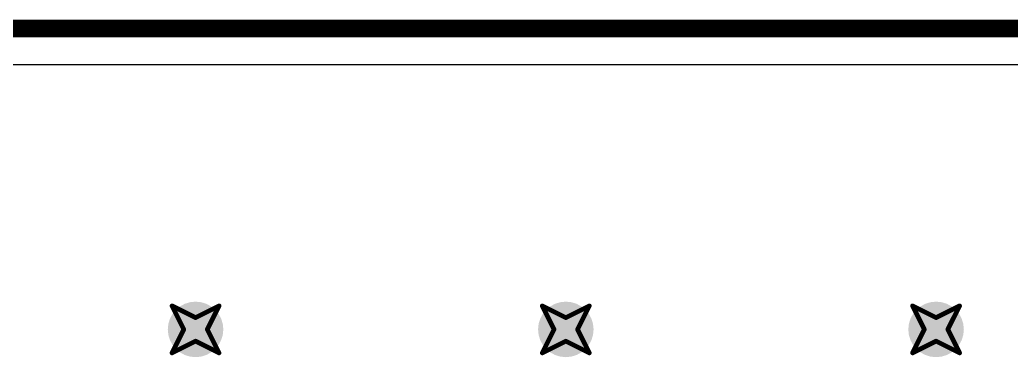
# Model space of a CAD drawing. Header units: inches. Extents: x -0.03 to 9.71, y 0.01 to 4.44.
# Drawn here: x 3.4292 to 3.8508, y 2.4094 to 2.553 of the extents above; entities that cross this region are included whole.
import ezdxf

# ---------------------------------------------------------------- set-up
doc = ezdxf.new("R2010")
doc.units = ezdxf.units.IN
doc.header["$MEASUREMENT"] = 0
for name, color, linetype in [('Board Outline', 216, 'Continuous'), ('Bottom Layer', 5, 'Continuous'), ('Drill Drawing', 1, 'Continuous'), ('Layer 1', 16, 'Continuous'), ('Layer 2', 76, 'Continuous'), ('Top Layer', 1, 'Continuous'), ('Via Holes', 16, 'Continuous')]:
    doc.layers.add(name, color=color, linetype=linetype)

msp = doc.modelspace()

# ---------------------------------------------------------------- hatches: boundary and pattern name
at = {"layer": 'Bottom Layer'}
h = msp.add_hatch(color=5, dxfattribs=at)
edge = h.paths.add_edge_path()
edge.add_arc((3.50394, 2.42126), 0.01181, 0, 360)
h = msp.add_hatch(color=5, dxfattribs=at)
edge = h.paths.add_edge_path()
edge.add_arc((3.66142, 2.42126), 0.01181, 0, 360)
h = msp.add_hatch(color=5, dxfattribs=at)
edge = h.paths.add_edge_path()
edge.add_arc((3.8189, 2.42126), 0.01181, 0, 360)
at = {"layer": 'Layer 1'}
h = msp.add_hatch(color=16, dxfattribs=at)
edge = h.paths.add_edge_path()
edge.add_arc((3.50394, 2.42126), 0.01181, 0, 360)
h = msp.add_hatch(color=16, dxfattribs=at)
edge = h.paths.add_edge_path()
edge.add_arc((3.66142, 2.42126), 0.01181, 0, 360)
h = msp.add_hatch(color=16, dxfattribs=at)
edge = h.paths.add_edge_path()
edge.add_arc((3.8189, 2.42126), 0.01181, 0, 360)
at = {"layer": 'Layer 2'}
h = msp.add_hatch(color=76, dxfattribs=at)
edge = h.paths.add_edge_path()
edge.add_arc((3.50394, 2.42126), 0.01181, 0, 360)
h = msp.add_hatch(color=76, dxfattribs=at)
edge = h.paths.add_edge_path()
edge.add_arc((3.66142, 2.42126), 0.01181, 0, 360)
h = msp.add_hatch(color=76, dxfattribs=at)
edge = h.paths.add_edge_path()
edge.add_arc((3.8189, 2.42126), 0.01181, 0, 360)
at = {"layer": 'Top Layer'}
h = msp.add_hatch(color=1, dxfattribs=at)
edge = h.paths.add_edge_path()
edge.add_arc((3.50394, 2.42126), 0.01181, 0, 360)
h = msp.add_hatch(color=1, dxfattribs=at)
edge = h.paths.add_edge_path()
edge.add_arc((3.66142, 2.42126), 0.01181, 0, 360)
h = msp.add_hatch(color=1, dxfattribs=at)
edge = h.paths.add_edge_path()
edge.add_arc((3.8189, 2.42126), 0.01181, 0, 360)
at = {"layer": 'Via Holes'}
h = msp.add_hatch(color=7, dxfattribs=at)
edge = h.paths.add_edge_path()
edge.add_arc((3.50394, 2.42126), 0.00591, 0, 360)
h = msp.add_hatch(color=7, dxfattribs=at)
edge = h.paths.add_edge_path()
edge.add_arc((3.66142, 2.42126), 0.00591, 0, 360)
h = msp.add_hatch(color=7, dxfattribs=at)
edge = h.paths.add_edge_path()
edge.add_arc((3.8189, 2.42126), 0.00591, 0, 360)

# ---------------------------------------------------------------- linework, layer by layer
at = {"layer": 'Board Outline'}
msp.add_lwpolyline([(0.00984, 2.54921, 0.0075, 0.0075, 0), (4.32087, 2.54921, 0.0075, 0.0075, 0)], format="xyseb", dxfattribs=at)
at = {"layer": 'Bottom Layer'}
msp.add_line((2.74749, 2.53392), (4.30557, 2.53392), dxfattribs=at)
at = {"layer": 'Drill Drawing'}
for points in [[(3.49394, 2.43126, 0.002, 0.002, 0), (3.50394, 2.42626, 0.002, 0.002, 0)], [(3.49394, 2.43126, 0.002, 0.002, 0), (3.49894, 2.42126, 0.002, 0.002, 0)], [(3.50394, 2.42626, 0.002, 0.002, 0), (3.51394, 2.43126, 0.002, 0.002, 0)], [(3.50894, 2.42126, 0.002, 0.002, 0), (3.51394, 2.43126, 0.002, 0.002, 0)], [(3.65142, 2.43126, 0.002, 0.002, 0), (3.66142, 2.42626, 0.002, 0.002, 0)], [(3.65142, 2.43126, 0.002, 0.002, 0), (3.65642, 2.42126, 0.002, 0.002, 0)], [(3.66142, 2.42626, 0.002, 0.002, 0), (3.67142, 2.43126, 0.002, 0.002, 0)], [(3.66642, 2.42126, 0.002, 0.002, 0), (3.67142, 2.43126, 0.002, 0.002, 0)], [(3.8089, 2.43126, 0.002, 0.002, 0), (3.8189, 2.42626, 0.002, 0.002, 0)], [(3.8089, 2.43126, 0.002, 0.002, 0), (3.8139, 2.42126, 0.002, 0.002, 0)], [(3.8189, 2.42626, 0.002, 0.002, 0), (3.8289, 2.43126, 0.002, 0.002, 0)], [(3.8239, 2.42126, 0.002, 0.002, 0), (3.8289, 2.43126, 0.002, 0.002, 0)], [(3.49394, 2.41126, 0.002, 0.002, 0), (3.49894, 2.42126, 0.002, 0.002, 0)], [(3.50894, 2.42126, 0.002, 0.002, 0), (3.51394, 2.41126, 0.002, 0.002, 0)], [(3.65142, 2.41126, 0.002, 0.002, 0), (3.65642, 2.42126, 0.002, 0.002, 0)], [(3.66642, 2.42126, 0.002, 0.002, 0), (3.67142, 2.41126, 0.002, 0.002, 0)], [(3.8089, 2.41126, 0.002, 0.002, 0), (3.8139, 2.42126, 0.002, 0.002, 0)], [(3.8239, 2.42126, 0.002, 0.002, 0), (3.8289, 2.41126, 0.002, 0.002, 0)], [(3.49394, 2.41126, 0.002, 0.002, 0), (3.50394, 2.41626, 0.002, 0.002, 0)], [(3.50394, 2.41626, 0.002, 0.002, 0), (3.51394, 2.41126, 0.002, 0.002, 0)], [(3.65142, 2.41126, 0.002, 0.002, 0), (3.66142, 2.41626, 0.002, 0.002, 0)], [(3.66142, 2.41626, 0.002, 0.002, 0), (3.67142, 2.41126, 0.002, 0.002, 0)], [(3.8089, 2.41126, 0.002, 0.002, 0), (3.8189, 2.41626, 0.002, 0.002, 0)], [(3.8189, 2.41626, 0.002, 0.002, 0), (3.8289, 2.41126, 0.002, 0.002, 0)]]:
    msp.add_lwpolyline(points, format="xyseb", dxfattribs=at)
for points in [[(3.49344, 2.43126, 0.001, 0.001, 1), (3.49444, 2.43126, 0.001, 0.001, 1)], [(3.49344, 2.43126, 0.001, 0.001, 1), (3.49444, 2.43126, 0.001, 0.001, 1)], [(3.51344, 2.43126, 0.001, 0.001, 1), (3.51444, 2.43126, 0.001, 0.001, 1)], [(3.51344, 2.43126, 0.001, 0.001, 1), (3.51444, 2.43126, 0.001, 0.001, 1)], [(3.65092, 2.43126, 0.001, 0.001, 1), (3.65192, 2.43126, 0.001, 0.001, 1)], [(3.65092, 2.43126, 0.001, 0.001, 1), (3.65192, 2.43126, 0.001, 0.001, 1)], [(3.67092, 2.43126, 0.001, 0.001, 1), (3.67192, 2.43126, 0.001, 0.001, 1)], [(3.67092, 2.43126, 0.001, 0.001, 1), (3.67192, 2.43126, 0.001, 0.001, 1)], [(3.8084, 2.43126, 0.001, 0.001, 1), (3.8094, 2.43126, 0.001, 0.001, 1)], [(3.8084, 2.43126, 0.001, 0.001, 1), (3.8094, 2.43126, 0.001, 0.001, 1)], [(3.8284, 2.43126, 0.001, 0.001, 1), (3.8294, 2.43126, 0.001, 0.001, 1)], [(3.8284, 2.43126, 0.001, 0.001, 1), (3.8294, 2.43126, 0.001, 0.001, 1)], [(3.50344, 2.42626, 0.001, 0.001, 1), (3.50444, 2.42626, 0.001, 0.001, 1)], [(3.50344, 2.42626, 0.001, 0.001, 1), (3.50444, 2.42626, 0.001, 0.001, 1)], [(3.66092, 2.42626, 0.001, 0.001, 1), (3.66192, 2.42626, 0.001, 0.001, 1)], [(3.66092, 2.42626, 0.001, 0.001, 1), (3.66192, 2.42626, 0.001, 0.001, 1)], [(3.8184, 2.42626, 0.001, 0.001, 1), (3.8194, 2.42626, 0.001, 0.001, 1)], [(3.8184, 2.42626, 0.001, 0.001, 1), (3.8194, 2.42626, 0.001, 0.001, 1)], [(3.49844, 2.42126, 0.001, 0.001, 1), (3.49944, 2.42126, 0.001, 0.001, 1)], [(3.49844, 2.42126, 0.001, 0.001, 1), (3.49944, 2.42126, 0.001, 0.001, 1)], [(3.50844, 2.42126, 0.001, 0.001, 1), (3.50944, 2.42126, 0.001, 0.001, 1)], [(3.50844, 2.42126, 0.001, 0.001, 1), (3.50944, 2.42126, 0.001, 0.001, 1)], [(3.65592, 2.42126, 0.001, 0.001, 1), (3.65692, 2.42126, 0.001, 0.001, 1)], [(3.65592, 2.42126, 0.001, 0.001, 1), (3.65692, 2.42126, 0.001, 0.001, 1)], [(3.66592, 2.42126, 0.001, 0.001, 1), (3.66692, 2.42126, 0.001, 0.001, 1)], [(3.66592, 2.42126, 0.001, 0.001, 1), (3.66692, 2.42126, 0.001, 0.001, 1)], [(3.8134, 2.42126, 0.001, 0.001, 1), (3.8144, 2.42126, 0.001, 0.001, 1)], [(3.8134, 2.42126, 0.001, 0.001, 1), (3.8144, 2.42126, 0.001, 0.001, 1)], [(3.8234, 2.42126, 0.001, 0.001, 1), (3.8244, 2.42126, 0.001, 0.001, 1)], [(3.8234, 2.42126, 0.001, 0.001, 1), (3.8244, 2.42126, 0.001, 0.001, 1)], [(3.50344, 2.41626, 0.001, 0.001, 1), (3.50444, 2.41626, 0.001, 0.001, 1)], [(3.50344, 2.41626, 0.001, 0.001, 1), (3.50444, 2.41626, 0.001, 0.001, 1)], [(3.66092, 2.41626, 0.001, 0.001, 1), (3.66192, 2.41626, 0.001, 0.001, 1)], [(3.66092, 2.41626, 0.001, 0.001, 1), (3.66192, 2.41626, 0.001, 0.001, 1)], [(3.8184, 2.41626, 0.001, 0.001, 1), (3.8194, 2.41626, 0.001, 0.001, 1)], [(3.8184, 2.41626, 0.001, 0.001, 1), (3.8194, 2.41626, 0.001, 0.001, 1)], [(3.49344, 2.41126, 0.001, 0.001, 1), (3.49444, 2.41126, 0.001, 0.001, 1)], [(3.49344, 2.41126, 0.001, 0.001, 1), (3.49444, 2.41126, 0.001, 0.001, 1)], [(3.51344, 2.41126, 0.001, 0.001, 1), (3.51444, 2.41126, 0.001, 0.001, 1)], [(3.51344, 2.41126, 0.001, 0.001, 1), (3.51444, 2.41126, 0.001, 0.001, 1)], [(3.65092, 2.41126, 0.001, 0.001, 1), (3.65192, 2.41126, 0.001, 0.001, 1)], [(3.65092, 2.41126, 0.001, 0.001, 1), (3.65192, 2.41126, 0.001, 0.001, 1)], [(3.67092, 2.41126, 0.001, 0.001, 1), (3.67192, 2.41126, 0.001, 0.001, 1)], [(3.67092, 2.41126, 0.001, 0.001, 1), (3.67192, 2.41126, 0.001, 0.001, 1)], [(3.8084, 2.41126, 0.001, 0.001, 1), (3.8094, 2.41126, 0.001, 0.001, 1)], [(3.8084, 2.41126, 0.001, 0.001, 1), (3.8094, 2.41126, 0.001, 0.001, 1)], [(3.8284, 2.41126, 0.001, 0.001, 1), (3.8294, 2.41126, 0.001, 0.001, 1)], [(3.8284, 2.41126, 0.001, 0.001, 1), (3.8294, 2.41126, 0.001, 0.001, 1)]]:
    msp.add_lwpolyline(points, format="xyseb", close=True, dxfattribs=at)
at = {"layer": 'Layer 1'}
msp.add_line((2.74749, 2.53392), (4.30557, 2.53392), dxfattribs=at)
at = {"layer": 'Layer 2'}
msp.add_line((2.74749, 2.53392), (4.30557, 2.53392), dxfattribs=at)
at = {"layer": 'Top Layer'}
msp.add_line((2.74749, 2.53392), (4.30557, 2.53392), dxfattribs=at)

doc.saveas('drawing.dxf')
